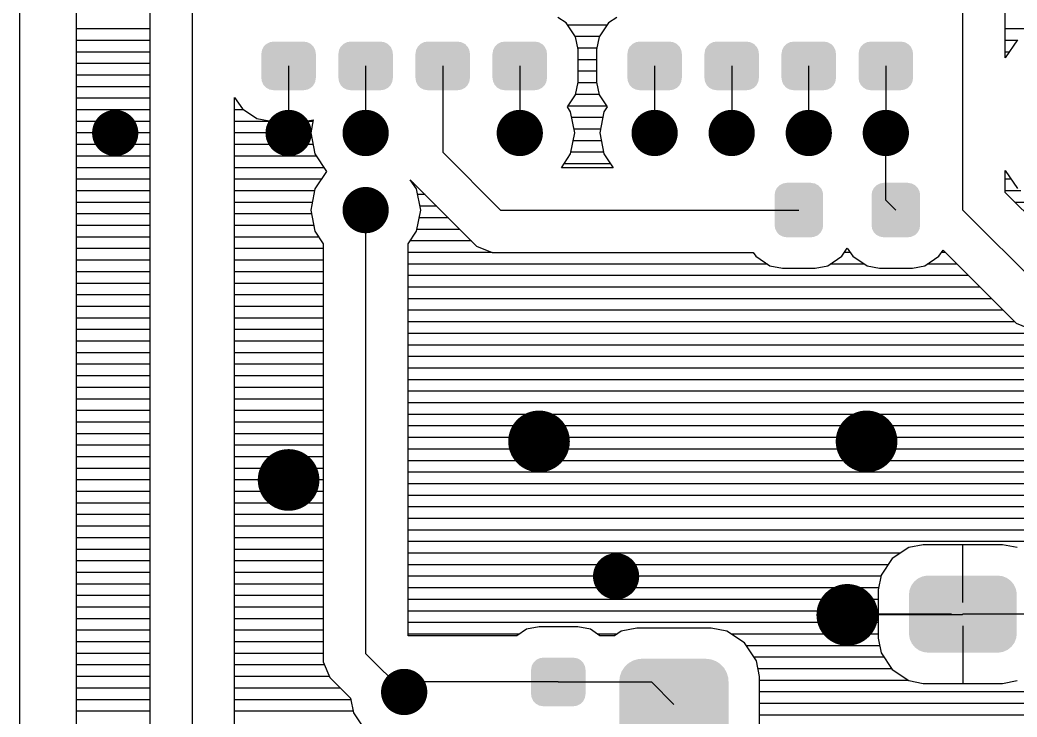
# Model space of a CAD drawing. Extents: x 295 to 953, y 10 to 290.
# Drawn here: x 521.48 to 564.2, y 206.66 to 236.52 of the extents above; entities that cross this region are included whole.
import ezdxf

# ---------------------------------------------------------------- set-up
doc = ezdxf.new("R2010")
doc.units = 0
doc.header["$LTSCALE"] = 5
doc.header["$MEASUREMENT"] = 0
doc.layers.get('0').update_dxf_attribs({"linetype": 'CONTINUOUS', "lineweight": 25})
doc.layers.add('DV-DPO-A6_BOT', color=7, linetype='CONTINUOUS')

msp = doc.modelspace()

# ---------------------------------------------------------------- linework, layer by layer
for points, const_width in [([(526.054, 231.675, -1), (525.064, 231.675, -1)], 0.991), ([(533.484, 231.675, -1), (532.493, 231.675, -1)], 0.991), ([(536.786, 231.675, -1), (535.795, 231.675, -1)], 0.991), ([(543.39, 231.675, -1), (542.399, 231.675, -1)], 0.991), ([(549.168, 231.675, -1), (548.178, 231.675, -1)], 0.991), ([(552.47, 231.675, -1), (551.48, 231.675, -1)], 0.991), ([(555.772, 231.675, -1), (554.782, 231.675, -1)], 0.991), ([(559.074, 231.675, -1), (558.084, 231.675, -1)], 0.991), ([(536.786, 228.373, -1), (535.795, 228.373, -1)], 0.991), ([(544.38, 218.467, -1), (543.059, 218.467, -1)], 1.321), ([(558.414, 218.467, -1), (557.093, 218.467, -1)], 1.321), ([(533.649, 216.816, -1), (532.328, 216.816, -1)], 1.321), ([(547.517, 212.689, -1), (546.527, 212.689, -1)], 0.991), ([(557.588, 211.038, -1), (556.267, 211.038, -1)], 1.321), ([(538.437, 207.736, -1), (537.446, 207.736, -1)], 0.991)]:
    msp.add_lwpolyline(points, format="xyb", close=True, dxfattribs=dict(const_width=const_width))
for points in [[(534.048, 235.379), (533.947, 235.484), (531.925, 235.379), (532.033, 235.484)], [(533.947, 235.484), (533.928, 235.494), (532.033, 235.484), (532.043, 235.494)], [(533.928, 235.494), (533.802, 235.561), (532.043, 235.494), (532.181, 235.561)], [(533.802, 235.561), (533.77, 235.566), (532.181, 235.561), (532.192, 235.566)], [(533.77, 235.566), (533.639, 235.588), (532.192, 235.566), (532.338, 235.588)], [(537.35, 235.379), (537.249, 235.484), (535.227, 235.379), (535.335, 235.484)], [(537.249, 235.484), (537.23, 235.494), (535.335, 235.484), (535.345, 235.494)], [(537.23, 235.494), (537.104, 235.561), (535.345, 235.494), (535.483, 235.561)], [(537.104, 235.561), (537.072, 235.566), (535.483, 235.561), (535.494, 235.566)], [(537.072, 235.566), (536.941, 235.588), (535.494, 235.566), (535.64, 235.588)], [(540.652, 235.379), (540.551, 235.484), (538.529, 235.379), (538.637, 235.484)], [(540.551, 235.484), (540.532, 235.494), (538.637, 235.484), (538.647, 235.494)], [(540.532, 235.494), (540.406, 235.561), (538.647, 235.494), (538.785, 235.561)], [(540.406, 235.561), (540.374, 235.566), (538.785, 235.561), (538.796, 235.566)], [(540.374, 235.566), (540.243, 235.588), (538.796, 235.566), (538.942, 235.588)], [(543.954, 235.379), (543.853, 235.484), (541.831, 235.379), (541.939, 235.484)], [(543.853, 235.484), (543.834, 235.494), (541.939, 235.484), (541.949, 235.494)], [(543.834, 235.494), (543.708, 235.561), (541.949, 235.494), (542.087, 235.561)], [(543.708, 235.561), (543.676, 235.566), (542.087, 235.561), (542.098, 235.566)], [(543.676, 235.566), (543.545, 235.588), (542.098, 235.566), (542.244, 235.588)], [(549.733, 235.379), (549.632, 235.484), (547.61, 235.379), (547.717, 235.484)], [(549.632, 235.484), (549.613, 235.494), (547.717, 235.484), (547.728, 235.494)], [(549.613, 235.494), (549.486, 235.561), (547.728, 235.494), (547.865, 235.561)], [(549.486, 235.561), (549.455, 235.566), (547.865, 235.561), (547.876, 235.566)], [(549.455, 235.566), (549.323, 235.588), (547.876, 235.566), (548.022, 235.588)], [(553.035, 235.379), (552.934, 235.484), (550.912, 235.379), (551.019, 235.484)], [(552.934, 235.484), (552.915, 235.494), (551.019, 235.484), (551.03, 235.494)], [(552.915, 235.494), (552.788, 235.561), (551.03, 235.494), (551.167, 235.561)], [(552.788, 235.561), (552.757, 235.566), (551.167, 235.561), (551.178, 235.566)], [(552.757, 235.566), (552.625, 235.588), (551.178, 235.566), (551.324, 235.588)], [(556.337, 235.379), (556.236, 235.484), (554.214, 235.379), (554.321, 235.484)], [(556.236, 235.484), (556.217, 235.494), (554.321, 235.484), (554.332, 235.494)], [(556.217, 235.494), (556.09, 235.561), (554.332, 235.494), (554.469, 235.561)], [(556.09, 235.561), (556.059, 235.566), (554.469, 235.561), (554.48, 235.566)], [(556.059, 235.566), (555.927, 235.588), (554.48, 235.566), (554.626, 235.588)], [(559.639, 235.379), (559.538, 235.484), (557.516, 235.379), (557.623, 235.484)], [(559.538, 235.484), (559.519, 235.494), (557.623, 235.484), (557.634, 235.494)], [(559.519, 235.494), (559.392, 235.561), (557.634, 235.494), (557.771, 235.561)], [(559.392, 235.561), (559.361, 235.566), (557.771, 235.561), (557.782, 235.566)], [(559.361, 235.566), (559.229, 235.588), (557.782, 235.566), (557.928, 235.588)], [(534.157, 234.026), (534.157, 235.07), (531.819, 234.026), (531.819, 235.07)], [(534.154, 235.07), (534.133, 235.216), (531.823, 235.07), (531.846, 235.216)], [(534.133, 235.216), (534.125, 235.233), (531.846, 235.216), (531.849, 235.233)], [(534.125, 235.233), (534.062, 235.365), (531.849, 235.233), (531.918, 235.365)], [(534.062, 235.365), (534.048, 235.379), (531.918, 235.365), (531.925, 235.379)], [(537.459, 234.026), (537.459, 235.07), (535.121, 234.026), (535.121, 235.07)], [(537.456, 235.07), (537.435, 235.216), (535.125, 235.07), (535.148, 235.216)], [(537.435, 235.216), (537.427, 235.233), (535.148, 235.216), (535.151, 235.233)], [(537.427, 235.233), (537.364, 235.365), (535.151, 235.233), (535.22, 235.365)], [(537.364, 235.365), (537.35, 235.379), (535.22, 235.365), (535.227, 235.379)], [(540.761, 234.026), (540.761, 235.07), (538.423, 234.026), (538.423, 235.07)], [(540.758, 235.07), (540.737, 235.216), (538.427, 235.07), (538.45, 235.216)], [(540.737, 235.216), (540.729, 235.233), (538.45, 235.216), (538.453, 235.233)], [(540.729, 235.233), (540.666, 235.365), (538.453, 235.233), (538.522, 235.365)], [(540.666, 235.365), (540.652, 235.379), (538.522, 235.365), (538.529, 235.379)], [(544.063, 234.026), (544.063, 235.07), (541.725, 234.026), (541.725, 235.07)], [(544.06, 235.07), (544.039, 235.216), (541.729, 235.07), (541.752, 235.216)], [(544.039, 235.216), (544.031, 235.233), (541.752, 235.216), (541.755, 235.233)], [(544.031, 235.233), (543.968, 235.365), (541.755, 235.233), (541.824, 235.365)], [(543.968, 235.365), (543.954, 235.379), (541.824, 235.365), (541.831, 235.379)], [(549.842, 234.026), (549.842, 235.07), (547.504, 234.026), (547.504, 235.07)], [(549.838, 235.07), (549.817, 235.216), (547.507, 235.07), (547.531, 235.216)], [(549.817, 235.216), (549.809, 235.233), (547.531, 235.216), (547.533, 235.233)], [(549.809, 235.233), (549.746, 235.365), (547.533, 235.233), (547.602, 235.365)], [(549.746, 235.365), (549.733, 235.379), (547.602, 235.365), (547.61, 235.379)], [(553.144, 234.026), (553.144, 235.07), (550.806, 234.026), (550.806, 235.07)], [(553.14, 235.07), (553.119, 235.216), (550.809, 235.07), (550.833, 235.216)], [(553.119, 235.216), (553.111, 235.233), (550.833, 235.216), (550.835, 235.233)], [(553.111, 235.233), (553.048, 235.365), (550.835, 235.233), (550.904, 235.365)], [(553.048, 235.365), (553.035, 235.379), (550.904, 235.365), (550.912, 235.379)], [(556.446, 234.026), (556.446, 235.07), (554.108, 234.026), (554.108, 235.07)], [(556.442, 235.07), (556.421, 235.216), (554.111, 235.07), (554.135, 235.216)], [(556.421, 235.216), (556.413, 235.233), (554.135, 235.216), (554.137, 235.233)], [(556.413, 235.233), (556.35, 235.365), (554.137, 235.233), (554.206, 235.365)], [(556.35, 235.365), (556.337, 235.379), (554.206, 235.365), (554.214, 235.379)], [(559.748, 234.026), (559.748, 235.07), (557.41, 234.026), (557.41, 235.07)], [(559.744, 235.07), (559.723, 235.216), (557.413, 235.07), (557.437, 235.216)], [(559.723, 235.216), (559.715, 235.233), (557.437, 235.216), (557.439, 235.233)], [(559.715, 235.233), (559.652, 235.365), (557.439, 235.233), (557.508, 235.365)], [(559.652, 235.365), (559.639, 235.379), (557.508, 235.365), (557.516, 235.379)], [(534.13, 233.88), (534.154, 234.026), (531.844, 233.88), (531.823, 234.026)], [(534.128, 233.863), (534.13, 233.88), (531.852, 233.863), (531.844, 233.88)], [(534.059, 233.731), (534.128, 233.863), (531.915, 233.731), (531.852, 233.863)], [(534.052, 233.717), (534.059, 233.731), (531.928, 233.717), (531.915, 233.731)], [(533.944, 233.612), (534.052, 233.717), (532.029, 233.612), (531.928, 233.717)], [(537.432, 233.88), (537.456, 234.026), (535.146, 233.88), (535.125, 234.026)], [(537.43, 233.863), (537.432, 233.88), (535.154, 233.863), (535.146, 233.88)], [(537.361, 233.731), (537.43, 233.863), (535.217, 233.731), (535.154, 233.863)], [(537.354, 233.717), (537.361, 233.731), (535.23, 233.717), (535.217, 233.731)], [(537.246, 233.612), (537.354, 233.717), (535.331, 233.612), (535.23, 233.717)], [(540.734, 233.88), (540.758, 234.026), (538.448, 233.88), (538.427, 234.026)], [(540.732, 233.863), (540.734, 233.88), (538.456, 233.863), (538.448, 233.88)], [(540.663, 233.731), (540.732, 233.863), (538.519, 233.731), (538.456, 233.863)], [(540.656, 233.717), (540.663, 233.731), (538.532, 233.717), (538.519, 233.731)], [(540.548, 233.612), (540.656, 233.717), (538.633, 233.612), (538.532, 233.717)], [(544.036, 233.88), (544.06, 234.026), (541.75, 233.88), (541.729, 234.026)], [(544.034, 233.863), (544.036, 233.88), (541.758, 233.863), (541.75, 233.88)], [(543.965, 233.731), (544.034, 233.863), (541.821, 233.731), (541.758, 233.863)], [(543.958, 233.717), (543.965, 233.731), (541.834, 233.717), (541.821, 233.731)], [(543.85, 233.612), (543.958, 233.717), (541.935, 233.612), (541.834, 233.717)], [(549.815, 233.88), (549.838, 234.026), (547.528, 233.88), (547.507, 234.026)], [(549.812, 233.863), (549.815, 233.88), (547.536, 233.863), (547.528, 233.88)], [(549.743, 233.731), (549.812, 233.863), (547.599, 233.731), (547.536, 233.863)], [(549.736, 233.717), (549.743, 233.731), (547.613, 233.717), (547.599, 233.731)], [(549.628, 233.612), (549.736, 233.717), (547.714, 233.612), (547.613, 233.717)], [(553.117, 233.88), (553.14, 234.026), (550.83, 233.88), (550.809, 234.026)], [(553.114, 233.863), (553.117, 233.88), (550.838, 233.863), (550.83, 233.88)], [(553.045, 233.731), (553.114, 233.863), (550.901, 233.731), (550.838, 233.863)], [(553.038, 233.717), (553.045, 233.731), (550.915, 233.717), (550.901, 233.731)], [(552.93, 233.612), (553.038, 233.717), (551.016, 233.612), (550.915, 233.717)], [(556.419, 233.88), (556.442, 234.026), (554.132, 233.88), (554.111, 234.026)], [(556.416, 233.863), (556.419, 233.88), (554.14, 233.863), (554.132, 233.88)], [(556.347, 233.731), (556.416, 233.863), (554.203, 233.731), (554.14, 233.863)], [(556.34, 233.717), (556.347, 233.731), (554.217, 233.717), (554.203, 233.731)], [(556.232, 233.612), (556.34, 233.717), (554.318, 233.612), (554.217, 233.717)], [(559.721, 233.88), (559.744, 234.026), (557.434, 233.88), (557.413, 234.026)], [(559.718, 233.863), (559.721, 233.88), (557.442, 233.863), (557.434, 233.88)], [(559.649, 233.731), (559.718, 233.863), (557.505, 233.731), (557.442, 233.863)], [(559.642, 233.717), (559.649, 233.731), (557.519, 233.717), (557.505, 233.731)], [(559.534, 233.612), (559.642, 233.717), (557.62, 233.612), (557.519, 233.717)], [(533.933, 233.602), (533.944, 233.612), (532.049, 233.602), (532.029, 233.612)], [(533.796, 233.535), (533.933, 233.602), (532.175, 233.535), (532.049, 233.602)], [(533.785, 233.53), (533.796, 233.535), (532.207, 233.53), (532.175, 233.535)], [(533.639, 233.508), (533.785, 233.53), (532.338, 233.508), (532.207, 233.53)], [(537.235, 233.602), (537.246, 233.612), (535.351, 233.602), (535.331, 233.612)], [(537.098, 233.535), (537.235, 233.602), (535.477, 233.535), (535.351, 233.602)], [(537.087, 233.53), (537.098, 233.535), (535.509, 233.53), (535.477, 233.535)], [(536.941, 233.508), (537.087, 233.53), (535.64, 233.508), (535.509, 233.53)], [(540.537, 233.602), (540.548, 233.612), (538.653, 233.602), (538.633, 233.612)], [(540.4, 233.535), (540.537, 233.602), (538.779, 233.535), (538.653, 233.602)], [(540.389, 233.53), (540.4, 233.535), (538.811, 233.53), (538.779, 233.535)], [(540.243, 233.508), (540.389, 233.53), (538.942, 233.508), (538.811, 233.53)], [(543.839, 233.602), (543.85, 233.612), (541.955, 233.602), (541.935, 233.612)], [(543.702, 233.535), (543.839, 233.602), (542.081, 233.535), (541.955, 233.602)], [(543.691, 233.53), (543.702, 233.535), (542.113, 233.53), (542.081, 233.535)], [(543.545, 233.508), (543.691, 233.53), (542.244, 233.508), (542.113, 233.53)], [(549.618, 233.602), (549.628, 233.612), (547.733, 233.602), (547.714, 233.612)], [(549.48, 233.535), (549.618, 233.602), (547.86, 233.535), (547.733, 233.602)], [(549.469, 233.53), (549.48, 233.535), (547.891, 233.53), (547.86, 233.535)], [(549.323, 233.508), (549.469, 233.53), (548.022, 233.508), (547.891, 233.53)], [(552.92, 233.602), (552.93, 233.612), (551.035, 233.602), (551.016, 233.612)], [(552.782, 233.535), (552.92, 233.602), (551.162, 233.535), (551.035, 233.602)], [(552.771, 233.53), (552.782, 233.535), (551.193, 233.53), (551.162, 233.535)], [(552.625, 233.508), (552.771, 233.53), (551.324, 233.508), (551.193, 233.53)], [(556.222, 233.602), (556.232, 233.612), (554.337, 233.602), (554.318, 233.612)], [(556.084, 233.535), (556.222, 233.602), (554.464, 233.535), (554.337, 233.602)], [(556.073, 233.53), (556.084, 233.535), (554.495, 233.53), (554.464, 233.535)], [(555.927, 233.508), (556.073, 233.53), (554.626, 233.508), (554.495, 233.53)], [(559.524, 233.602), (559.534, 233.612), (557.639, 233.602), (557.62, 233.612)], [(559.386, 233.535), (559.524, 233.602), (557.766, 233.535), (557.639, 233.602)], [(559.375, 233.53), (559.386, 233.535), (557.797, 233.53), (557.766, 233.535)], [(559.229, 233.508), (559.375, 233.53), (557.928, 233.508), (557.797, 233.53)], [(555.786, 229.332), (555.685, 229.436), (553.919, 229.332), (554.027, 229.436)], [(555.685, 229.436), (555.665, 229.446), (554.027, 229.436), (554.038, 229.446)], [(555.665, 229.446), (555.539, 229.512), (554.038, 229.446), (554.176, 229.512)], [(555.539, 229.512), (555.505, 229.517), (554.176, 229.512), (554.187, 229.517)], [(555.505, 229.517), (555.376, 229.538), (554.187, 229.517), (554.332, 229.538)], [(555.376, 229.538), (555.376, 229.542), (554.332, 229.538), (554.332, 229.542)], [(559.94, 229.332), (559.839, 229.436), (558.073, 229.332), (558.181, 229.436)], [(559.839, 229.436), (559.818, 229.446), (558.181, 229.436), (558.192, 229.446)], [(559.818, 229.446), (559.693, 229.512), (558.192, 229.446), (558.33, 229.512)], [(559.693, 229.512), (559.659, 229.517), (558.33, 229.512), (558.341, 229.517)], [(559.659, 229.517), (559.53, 229.538), (558.341, 229.517), (558.486, 229.538)], [(559.53, 229.538), (559.53, 229.542), (558.486, 229.538), (558.486, 229.542)], [(555.894, 229.024), (555.872, 229.169), (553.814, 229.024), (553.839, 229.169)], [(555.894, 229.021), (555.894, 229.024), (553.814, 229.021), (553.814, 229.024)], [(555.894, 227.726), (555.894, 229.021), (553.814, 227.726), (553.814, 229.021)], [(555.872, 229.169), (555.864, 229.186), (553.839, 229.169), (553.842, 229.186)], [(555.864, 229.186), (555.8, 229.317), (553.842, 229.186), (553.911, 229.317)], [(555.8, 229.317), (555.786, 229.332), (553.911, 229.317), (553.919, 229.332)], [(560.048, 229.024), (560.026, 229.169), (557.968, 229.024), (557.993, 229.169)], [(560.048, 229.021), (560.048, 229.024), (557.968, 229.021), (557.968, 229.024)], [(560.048, 227.726), (560.048, 229.021), (557.968, 227.726), (557.968, 229.021)], [(560.026, 229.169), (560.018, 229.186), (557.993, 229.169), (557.996, 229.186)], [(560.018, 229.186), (559.954, 229.317), (557.996, 229.186), (558.065, 229.317)], [(559.954, 229.317), (559.94, 229.332), (558.065, 229.317), (558.073, 229.332)], [(555.894, 227.723), (555.894, 227.726), (553.814, 227.723), (553.814, 227.726)], [(555.87, 227.578), (555.894, 227.723), (553.836, 227.578), (553.814, 227.723)], [(560.048, 227.723), (560.048, 227.726), (557.968, 227.723), (557.968, 227.726)], [(560.024, 227.578), (560.048, 227.723), (557.99, 227.578), (557.968, 227.723)], [(555.867, 227.56), (555.87, 227.578), (553.845, 227.56), (553.836, 227.578)], [(555.797, 227.429), (555.867, 227.56), (553.908, 227.429), (553.845, 227.56)], [(555.789, 227.414), (555.797, 227.429), (553.923, 227.414), (553.908, 227.429)], [(555.681, 227.311), (555.789, 227.414), (554.023, 227.311), (553.923, 227.414)], [(555.67, 227.3), (555.681, 227.311), (554.044, 227.3), (554.023, 227.311)], [(555.533, 227.235), (555.67, 227.3), (554.17, 227.235), (554.044, 227.3)], [(560.021, 227.56), (560.024, 227.578), (557.998, 227.56), (557.99, 227.578)], [(559.951, 227.429), (560.021, 227.56), (558.062, 227.429), (557.998, 227.56)], [(559.943, 227.414), (559.951, 227.429), (558.077, 227.414), (558.062, 227.429)], [(559.835, 227.311), (559.943, 227.414), (558.177, 227.311), (558.077, 227.414)], [(559.824, 227.3), (559.835, 227.311), (558.198, 227.3), (558.177, 227.311)], [(559.687, 227.235), (559.824, 227.3), (558.324, 227.235), (558.198, 227.3)], [(555.521, 227.23), (555.533, 227.235), (554.203, 227.23), (554.17, 227.235)], [(555.376, 227.209), (555.521, 227.23), (554.332, 227.209), (554.203, 227.23)], [(555.376, 227.204), (555.376, 227.209), (554.332, 227.204), (554.332, 227.209)], [(559.675, 227.23), (559.687, 227.235), (558.357, 227.23), (558.324, 227.235)], [(559.53, 227.209), (559.675, 227.23), (558.486, 227.209), (558.357, 227.23)], [(559.53, 227.204), (559.53, 227.209), (558.486, 227.204), (558.486, 227.209)], [(564.067, 212.334), (563.96, 212.465), (559.7, 212.334), (559.796, 212.465)], [(563.96, 212.465), (563.935, 212.495), (559.796, 212.465), (559.833, 212.495)], [(563.935, 212.495), (563.797, 212.597), (559.833, 212.495), (559.958, 212.597)], [(563.797, 212.597), (563.767, 212.618), (559.958, 212.597), (560.005, 212.618)], [(563.767, 212.618), (563.603, 212.684), (560.005, 212.618), (560.147, 212.684)], [(563.603, 212.684), (563.573, 212.696), (560.147, 212.684), (560.212, 212.696)], [(563.573, 212.696), (563.375, 212.721), (560.212, 212.696), (560.352, 212.721)], [(563.375, 212.721), (563.367, 212.722), (560.352, 212.721), (560.395, 212.722)], [(564.192, 211.896), (564.191, 211.939), (559.569, 211.896), (559.575, 211.939)], [(564.191, 211.939), (564.162, 212.103), (559.575, 211.939), (559.596, 212.103)], [(564.162, 212.103), (564.154, 212.144), (559.596, 212.103), (559.612, 212.144)], [(564.154, 212.144), (564.084, 212.297), (559.612, 212.144), (559.673, 212.297)], [(564.084, 212.297), (564.067, 212.334), (559.673, 212.297), (559.7, 212.334)], [(564.192, 210.245), (564.192, 211.896), (559.569, 210.245), (559.569, 211.896)], [(564.187, 210.203), (564.192, 210.245), (559.571, 210.203), (559.569, 210.245)], [(564.166, 210.039), (564.187, 210.203), (559.6, 210.039), (559.571, 210.203)], [(564.149, 209.997), (564.166, 210.039), (559.608, 209.997), (559.6, 210.039)], [(564.089, 209.845), (564.149, 209.997), (559.678, 209.845), (559.608, 209.997)], [(564.062, 209.808), (564.089, 209.845), (559.695, 209.808), (559.678, 209.845)], [(563.965, 209.677), (564.062, 209.808), (559.802, 209.677), (559.695, 209.808)], [(563.928, 209.647), (563.965, 209.677), (559.827, 209.647), (559.802, 209.677)], [(563.804, 209.545), (563.928, 209.647), (559.965, 209.545), (559.827, 209.647)], [(563.757, 209.523), (563.804, 209.545), (559.995, 209.523), (559.965, 209.545)], [(563.615, 209.458), (563.757, 209.523), (560.159, 209.458), (559.995, 209.523)], [(563.549, 209.446), (563.615, 209.458), (560.188, 209.446), (560.159, 209.458)], [(563.41, 209.421), (563.549, 209.446), (560.386, 209.421), (560.188, 209.446)], [(563.367, 209.42), (563.41, 209.421), (560.395, 209.42), (560.386, 209.421)], [(545.682, 208.85), (545.619, 208.982), (543.406, 208.85), (543.475, 208.982)], [(545.619, 208.982), (545.605, 208.996), (543.475, 208.982), (543.482, 208.996)], [(545.605, 208.996), (545.504, 209.101), (543.482, 208.996), (543.59, 209.101)], [(545.504, 209.101), (545.485, 209.111), (543.59, 209.101), (543.6, 209.111)], [(545.485, 209.111), (545.359, 209.178), (543.6, 209.111), (543.738, 209.178)], [(545.359, 209.178), (545.327, 209.183), (543.738, 209.178), (543.749, 209.183)], [(545.327, 209.183), (545.196, 209.205), (543.749, 209.183), (543.895, 209.205)], [(551.604, 208.812), (551.492, 208.93), (547.386, 208.812), (547.512, 208.93)], [(551.492, 208.93), (551.437, 208.967), (547.512, 208.93), (547.551, 208.967)], [(551.437, 208.967), (551.303, 209.055), (547.551, 208.967), (547.704, 209.055)], [(551.303, 209.055), (551.235, 209.08), (547.704, 209.055), (547.747, 209.08)], [(551.235, 209.08), (551.09, 209.133), (547.747, 209.08), (547.924, 209.133)], [(551.09, 209.133), (550.989, 209.144), (547.924, 209.133), (547.964, 209.144)], [(550.989, 209.144), (550.865, 209.159), (547.964, 209.144), (548.131, 209.159)], [(545.714, 207.643), (545.714, 208.687), (543.376, 207.643), (543.376, 208.687)], [(545.711, 208.687), (545.69, 208.833), (543.38, 208.687), (543.403, 208.833)], [(545.69, 208.833), (545.682, 208.85), (543.403, 208.833), (543.406, 208.85)], [(551.808, 208.41), (551.76, 208.569), (547.184, 208.41), (547.242, 208.569)], [(551.76, 208.569), (551.73, 208.623), (547.242, 208.569), (547.261, 208.623)], [(551.73, 208.623), (551.647, 208.766), (547.261, 208.623), (547.355, 208.766)], [(551.647, 208.766), (551.604, 208.812), (547.355, 208.766), (547.386, 208.812)], [(551.839, 208.185), (551.825, 208.352), (547.157, 208.185), (547.177, 208.352)], [(551.839, 206.23), (551.839, 208.185), (547.157, 206.23), (547.157, 208.185)], [(551.825, 208.352), (551.808, 208.41), (547.177, 208.352), (547.184, 208.41)], [(545.687, 207.497), (545.711, 207.643), (543.401, 207.497), (543.38, 207.643)], [(545.685, 207.48), (545.687, 207.497), (543.409, 207.48), (543.401, 207.497)], [(545.616, 207.348), (545.685, 207.48), (543.472, 207.348), (543.409, 207.48)], [(545.609, 207.334), (545.616, 207.348), (543.485, 207.334), (543.472, 207.348)], [(545.501, 207.229), (545.609, 207.334), (543.586, 207.229), (543.485, 207.334)], [(545.49, 207.219), (545.501, 207.229), (543.606, 207.219), (543.586, 207.229)], [(545.353, 207.152), (545.49, 207.219), (543.732, 207.152), (543.606, 207.219)], [(545.342, 207.147), (545.353, 207.152), (543.764, 207.147), (543.732, 207.152)], [(545.196, 207.125), (545.342, 207.147), (543.895, 207.125), (543.764, 207.147)]]:
    msp.add_solid(points)
at = {"layer": 'DV-DPO-A6_BOT'}
for p, q in [((521.478, 78.799), (521.478, 267.297)), ((523.908, 221.769), (523.908, 248.674)), ((527.045, 241.945), (527.045, 184.985)), ((528.861, 241.581), (528.861, 184.622)), ((561.881, 228.373), (561.881, 239.105)), ((563.697, 234.898), (563.697, 237.665)), ((544.876, 236.397), (544.526, 236.628)), ((545.278, 235.79), (544.876, 236.397)), ((546.632, 236.298), (544.942, 236.298)), ((546.698, 236.397), (546.295, 235.79)), ((547.048, 236.628), (546.698, 236.397)), ((527.045, 236.133), (523.908, 236.133)), ((564.912, 236.133), (563.697, 236.133)), ((527.045, 235.638), (523.908, 235.638)), ((546.302, 235.803), (545.272, 235.803)), ((545.391, 235.255), (545.278, 235.79)), ((546.295, 235.79), (546.183, 235.255)), ((564.219, 235.671), (563.697, 234.898)), ((564.199, 235.638), (563.697, 235.638)), ((527.045, 235.142), (523.908, 235.142)), ((546.196, 235.308), (545.377, 235.308)), ((545.391, 233.848), (545.391, 235.255)), ((546.183, 235.255), (546.183, 233.848)), ((563.869, 235.142), (563.697, 235.142)), ((527.045, 234.647), (523.908, 234.647)), ((546.183, 234.812), (545.391, 234.812)), ((527.045, 234.152), (523.908, 234.152)), ((532.988, 234.548), (532.988, 231.675)), ((536.29, 234.548), (536.29, 231.675)), ((539.592, 234.548), (539.592, 230.85)), ((542.894, 234.548), (542.894, 231.675)), ((546.183, 234.317), (545.391, 234.317)), ((548.673, 234.548), (548.673, 231.675)), ((551.975, 234.548), (551.975, 231.675)), ((555.277, 231.675), (555.277, 234.548)), ((558.579, 234.548), (558.579, 231.675)), ((532.988, 234.053), (532.988, 232.19)), ((545.278, 233.313), (545.391, 233.848)), ((546.19, 233.822), (545.384, 233.822)), ((546.183, 233.848), (546.295, 233.313)), ((527.045, 233.657), (523.908, 233.657)), ((544.935, 232.791), (545.278, 233.313)), ((546.289, 233.326), (545.285, 233.326)), ((546.295, 233.313), (546.639, 232.791)), ((527.045, 233.161), (523.908, 233.161)), ((530.677, 233.201), (531.014, 232.706)), ((530.677, 185.375), (530.677, 233.201)), ((530.71, 233.161), (530.677, 233.161)), ((527.045, 232.666), (523.908, 232.666)), ((531.067, 232.666), (530.677, 232.666)), ((531.014, 232.706), (531.621, 232.296)), ((545.074, 232.58), (544.935, 232.791)), ((546.612, 232.831), (544.961, 232.831)), ((545.252, 231.675), (545.074, 232.58)), ((546.5, 232.58), (546.322, 231.675)), ((546.639, 232.791), (546.5, 232.58)), ((527.045, 232.171), (523.908, 232.171)), ((534.038, 232.171), (530.677, 232.171)), ((531.621, 232.296), (532.163, 232.19)), ((532.163, 232.19), (533.82, 232.19)), ((533.82, 232.19), (534.045, 232.237)), ((534.045, 232.237), (533.939, 231.675)), ((546.454, 232.336), (545.12, 232.336)), ((527.045, 231.675), (523.908, 231.675)), ((533.939, 231.675), (530.677, 231.675)), ((533.939, 231.675), (534.118, 230.777)), ((545.074, 230.777), (545.252, 231.675)), ((546.355, 231.84), (545.219, 231.84)), ((546.322, 231.675), (546.5, 230.777)), ((558.579, 228.803), (558.579, 231.675)), ((527.045, 231.18), (523.908, 231.18)), ((534.038, 231.18), (530.677, 231.18)), ((546.388, 231.345), (545.186, 231.345)), ((534.118, 230.777), (534.62, 230.024)), ((539.592, 230.85), (542.069, 228.373)), ((544.684, 230.189), (545.074, 230.777)), ((546.487, 230.85), (545.087, 230.85)), ((546.5, 230.777), (546.89, 230.189)), ((527.045, 230.685), (523.908, 230.685)), ((534.177, 230.685), (530.677, 230.685)), ((546.777, 230.355), (544.796, 230.355)), ((527.045, 230.189), (523.908, 230.189)), ((534.507, 230.189), (530.677, 230.189)), ((534.62, 230.024), (534.118, 229.278)), ((546.89, 230.189), (544.684, 230.189)), ((563.697, 229.126), (563.697, 230.071)), ((563.697, 230.071), (564.219, 229.291)), ((527.045, 229.694), (523.908, 229.694)), ((534.395, 229.694), (530.677, 229.694)), ((538.205, 229.674), (541.045, 226.835)), ((538.47, 229.278), (538.205, 229.674)), ((538.351, 229.529), (538.298, 229.529)), ((563.948, 229.694), (563.697, 229.694)), ((527.045, 229.199), (523.908, 229.199)), ((534.104, 229.199), (530.677, 229.199)), ((534.118, 229.278), (533.939, 228.373)), ((538.648, 228.373), (538.47, 229.278)), ((538.846, 229.034), (538.516, 229.034)), ((564.357, 229.199), (563.697, 229.199)), ((565.936, 226.887), (563.697, 229.126)), ((527.045, 228.704), (523.908, 228.704)), ((534.005, 228.704), (530.677, 228.704)), ((559.008, 228.373), (558.579, 228.803)), ((565.13, 228.704), (564.12, 228.704)), ((527.045, 228.208), (523.908, 228.208)), ((533.972, 228.208), (530.677, 228.208)), ((533.939, 228.373), (534.118, 227.475)), ((536.29, 228.373), (536.29, 209.387)), ((538.47, 227.475), (538.648, 228.373)), ((539.341, 228.538), (538.615, 228.538)), ((542.069, 228.373), (554.854, 228.373)), ((565.183, 225.071), (561.881, 228.373)), ((539.837, 228.043), (538.582, 228.043)), ((527.045, 227.713), (523.908, 227.713)), ((534.071, 227.713), (530.677, 227.713)), ((534.118, 227.475), (534.474, 226.934)), ((538.106, 226.934), (538.47, 227.475)), ((540.332, 227.548), (538.489, 227.548)), ((527.045, 227.218), (523.908, 227.218)), ((534.283, 227.218), (530.677, 227.218)), ((534.474, 226.934), (534.474, 209.75)), ((538.106, 210.146), (538.106, 226.934)), ((540.827, 227.053), (538.192, 227.053)), ((527.045, 226.722), (523.908, 226.722)), ((534.474, 226.722), (530.677, 226.722)), ((541.712, 226.557), (538.106, 226.557)), ((541.045, 226.835), (541.712, 226.557)), ((541.712, 226.557), (552.899, 226.557)), ((552.899, 226.557), (553.005, 226.399)), ((556.697, 226.399), (556.928, 226.749)), ((557.053, 226.557), (556.809, 226.557)), ((556.928, 226.749), (557.166, 226.399)), ((560.857, 226.399), (561.036, 226.656)), ((561.135, 226.557), (560.963, 226.557)), ((561.036, 226.656), (564.159, 223.533)), ((527.045, 226.227), (523.908, 226.227)), ((534.474, 226.227), (530.677, 226.227)), ((553.507, 226.062), (538.106, 226.062)), ((553.005, 226.399), (553.613, 225.989)), ((556.089, 225.989), (556.697, 226.399)), ((557.661, 226.062), (556.201, 226.062)), ((557.166, 226.399), (557.773, 225.989)), ((560.25, 225.989), (560.857, 226.399)), ((561.63, 226.062), (560.355, 226.062)), ((527.045, 225.732), (523.908, 225.732)), ((534.474, 225.732), (530.677, 225.732)), ((553.613, 225.989), (554.148, 225.884)), ((554.148, 225.884), (555.554, 225.884)), ((555.554, 225.884), (556.089, 225.989)), ((557.773, 225.989), (558.308, 225.884)), ((558.308, 225.884), (559.715, 225.884)), ((559.715, 225.884), (560.25, 225.989)), ((527.045, 225.236), (523.908, 225.236)), ((534.474, 225.236), (530.677, 225.236)), ((562.125, 225.567), (538.106, 225.567)), ((527.045, 224.741), (523.908, 224.741)), ((534.474, 224.741), (530.677, 224.741)), ((562.62, 225.071), (538.106, 225.071)), ((563.116, 224.576), (538.106, 224.576)), ((527.045, 224.246), (523.908, 224.246)), ((534.474, 224.246), (530.677, 224.246)), ((563.611, 224.081), (538.106, 224.081)), ((527.045, 223.751), (523.908, 223.751)), ((534.474, 223.751), (530.677, 223.751)), ((564.106, 223.585), (538.106, 223.585)), ((564.159, 223.533), (564.826, 223.255)), ((527.045, 223.255), (523.908, 223.255)), ((534.474, 223.255), (530.677, 223.255)), ((579.461, 223.09), (538.106, 223.09)), ((527.045, 222.76), (523.908, 222.76)), ((534.474, 222.76), (530.677, 222.76)), ((527.045, 222.265), (523.908, 222.265)), ((534.474, 222.265), (530.677, 222.265)), ((579.956, 222.595), (538.106, 222.595)), ((527.045, 221.769), (523.908, 221.769)), ((523.908, 97.462), (523.908, 221.769)), ((534.474, 221.769), (530.677, 221.769)), ((580.451, 222.1), (538.106, 222.1)), ((580.947, 221.604), (538.106, 221.604)), ((527.045, 221.274), (523.908, 221.274)), ((534.474, 221.274), (530.677, 221.274)), ((581.442, 221.109), (538.106, 221.109)), ((527.045, 220.779), (523.908, 220.779)), ((534.474, 220.779), (530.677, 220.779)), ((581.528, 220.614), (538.106, 220.614)), ((527.045, 220.283), (523.908, 220.283)), ((534.474, 220.283), (530.677, 220.283)), ((581.528, 220.118), (538.106, 220.118)), ((527.045, 219.788), (523.908, 219.788)), ((534.474, 219.788), (530.677, 219.788)), ((581.528, 219.623), (538.106, 219.623)), ((527.045, 219.293), (523.908, 219.293)), ((534.474, 219.293), (530.677, 219.293)), ((527.045, 218.798), (523.908, 218.798)), ((534.474, 218.798), (530.677, 218.798)), ((581.528, 219.128), (538.106, 219.128)), ((581.528, 218.632), (538.106, 218.632)), ((527.045, 218.302), (523.908, 218.302)), ((534.474, 218.302), (530.677, 218.302)), ((581.528, 218.137), (538.106, 218.137)), ((527.045, 217.807), (523.908, 217.807)), ((534.474, 217.807), (530.677, 217.807)), ((581.528, 217.642), (538.106, 217.642)), ((527.045, 217.312), (523.908, 217.312)), ((534.474, 217.312), (530.677, 217.312)), ((581.528, 217.147), (538.106, 217.147)), ((527.045, 216.816), (523.908, 216.816)), ((534.474, 216.816), (530.677, 216.816)), ((581.528, 216.651), (538.106, 216.651)), ((527.045, 216.321), (523.908, 216.321)), ((534.474, 216.321), (530.677, 216.321)), ((527.045, 215.826), (523.908, 215.826)), ((534.474, 215.826), (530.677, 215.826)), ((581.528, 216.156), (538.106, 216.156)), ((581.528, 215.661), (538.106, 215.661)), ((527.045, 215.33), (523.908, 215.33)), ((534.474, 215.33), (530.677, 215.33)), ((581.528, 215.165), (538.106, 215.165)), ((527.045, 214.835), (523.908, 214.835)), ((534.474, 214.835), (530.677, 214.835)), ((581.528, 214.67), (538.106, 214.67)), ((527.045, 214.34), (523.908, 214.34)), ((534.474, 214.34), (530.677, 214.34)), ((565.79, 214.175), (538.106, 214.175)), ((527.045, 213.845), (523.908, 213.845)), ((534.474, 213.845), (530.677, 213.845)), ((559.206, 213.679), (538.106, 213.679)), ((559.563, 213.917), (558.85, 213.448)), ((560.184, 214.043), (559.563, 213.917)), ((563.585, 214.043), (560.184, 214.043)), ((561.881, 211.566), (561.881, 214.043)), ((564.205, 213.917), (563.585, 214.043)), ((527.045, 213.349), (523.908, 213.349)), ((534.474, 213.349), (530.677, 213.349)), ((558.85, 213.448), (558.374, 212.735)), ((527.045, 212.854), (523.908, 212.854)), ((534.474, 212.854), (530.677, 212.854)), ((558.678, 213.184), (538.106, 213.184)), ((527.045, 212.359), (523.908, 212.359)), ((534.474, 212.359), (530.677, 212.359)), ((558.368, 212.689), (538.106, 212.689)), ((558.374, 212.735), (558.249, 212.108)), ((558.268, 212.194), (538.106, 212.194)), ((558.249, 212.108), (558.249, 210.034)), ((527.045, 211.863), (523.908, 211.863)), ((534.474, 211.863), (530.677, 211.863)), ((558.249, 211.698), (538.106, 211.698)), ((527.045, 211.368), (523.908, 211.368)), ((534.474, 211.368), (530.677, 211.368)), ((558.249, 211.203), (538.106, 211.203)), ((561.386, 211.071), (558.249, 211.071)), ((561.881, 211.071), (561.854, 211.038)), ((568.227, 211.071), (561.881, 211.071)), ((527.045, 210.873), (523.908, 210.873)), ((534.474, 210.873), (530.677, 210.873)), ((558.249, 210.708), (538.106, 210.708)), ((561.854, 211.038), (556.928, 211.038)), ((527.045, 210.377), (523.908, 210.377)), ((534.474, 210.377), (530.677, 210.377)), ((542.875, 210.212), (538.106, 210.212)), ((543.178, 210.424), (542.769, 210.146)), ((543.72, 210.529), (543.178, 210.424)), ((545.377, 210.529), (543.72, 210.529)), ((545.919, 210.424), (545.377, 210.529)), ((546.328, 210.146), (545.919, 210.424)), ((547.048, 210.212), (546.223, 210.212)), ((547.24, 210.344), (546.949, 210.146)), ((547.913, 210.476), (547.24, 210.344)), ((551.09, 210.476), (547.913, 210.476)), ((551.764, 210.344), (551.09, 210.476)), ((552.523, 209.836), (551.764, 210.344)), ((558.249, 210.212), (551.955, 210.212)), ((561.881, 210.576), (561.881, 208.099)), ((527.045, 209.882), (523.908, 209.882)), ((534.474, 209.882), (530.677, 209.882)), ((542.769, 210.146), (538.106, 210.146)), ((546.949, 210.146), (546.328, 210.146)), ((553.031, 209.076), (552.523, 209.836)), ((558.249, 210.034), (558.374, 209.407)), ((527.045, 209.387), (523.908, 209.387)), ((534.474, 209.387), (530.677, 209.387)), ((534.474, 209.75), (534.474, 209.03)), ((536.29, 209.387), (537.941, 207.736)), ((558.315, 209.717), (552.602, 209.717)), ((558.374, 209.407), (558.85, 208.7)), ((534.474, 209.03), (534.752, 208.363)), ((558.5, 209.222), (552.932, 209.222)), ((553.164, 208.403), (553.031, 209.076)), ((527.045, 208.892), (523.908, 208.892)), ((534.534, 208.892), (530.677, 208.892)), ((558.83, 208.726), (553.098, 208.726)), ((558.85, 208.7), (559.563, 208.225)), ((527.045, 208.396), (523.908, 208.396)), ((534.738, 208.396), (530.677, 208.396)), ((534.752, 208.363), (535.643, 207.472)), ((538.371, 208.165), (537.941, 207.736)), ((544.545, 208.165), (538.371, 208.165)), ((544.545, 208.165), (548.541, 208.165)), ((548.541, 208.165), (549.498, 207.207)), ((553.164, 206.006), (553.164, 208.403)), ((559.55, 208.231), (553.164, 208.231)), ((559.563, 208.225), (560.184, 208.099)), ((560.184, 208.099), (563.585, 208.099)), ((563.585, 208.099), (564.205, 208.225)), ((527.045, 207.901), (523.908, 207.901)), ((535.214, 207.901), (530.677, 207.901)), ((572.11, 207.736), (553.164, 207.736)), ((527.045, 207.406), (523.908, 207.406)), ((535.656, 207.406), (530.677, 207.406)), ((535.643, 207.472), (535.769, 206.838)), ((594.571, 207.241), (553.164, 207.241)), ((527.045, 206.91), (523.908, 206.91)), ((535.755, 206.91), (530.677, 206.91)), ((535.769, 206.838), (536.277, 206.072)), ((594.24, 206.745), (553.164, 206.745))]:
    msp.add_line(p, q, dxfattribs=at)

doc.saveas('drawing.dxf')
